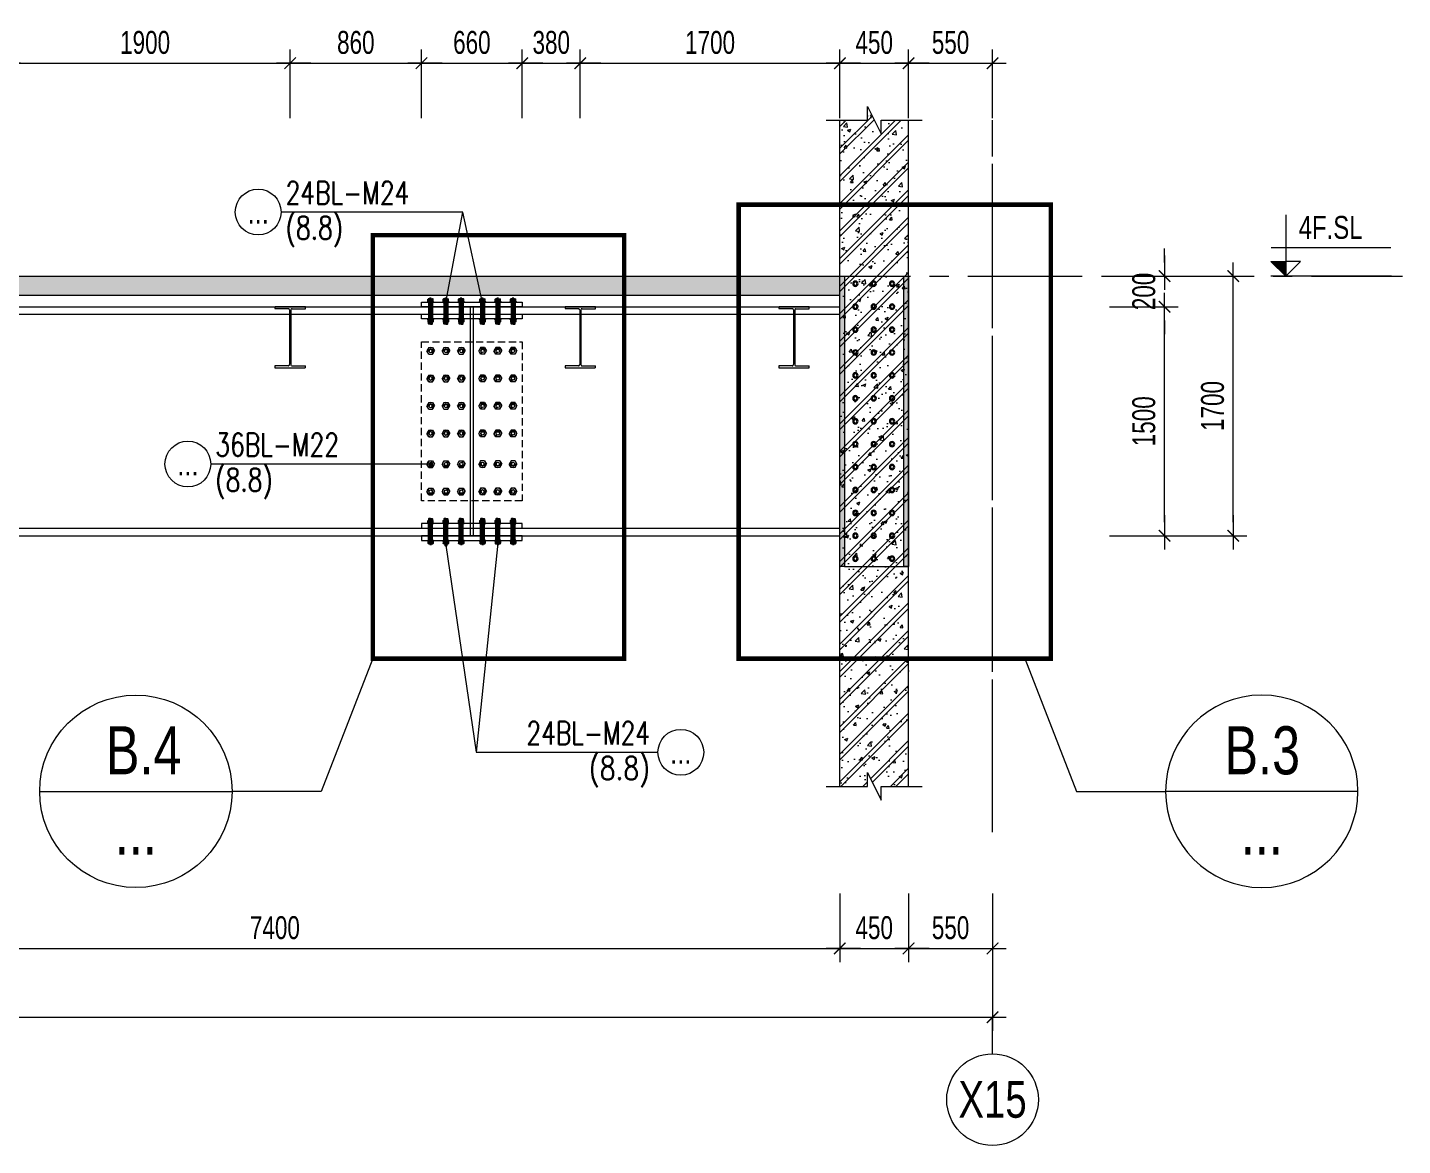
# Model space of a CAD drawing. Header units: millimetres. Extents: x 84463 to 294191, y -61495 to 44118.
# Drawn here: x 209916 to 218921, y -28714 to -21396 of the extents above; entities that cross this region are included whole.
import ezdxf
from ezdxf.enums import TextEntityAlignment as Align

# ---------------------------------------------------------------- set-up
doc = ezdxf.new("R2010")
doc.units = ezdxf.units.MM
doc.linetypes.add('CENTER2', pattern=[1.125, 0.75, -0.125, 0.125, -0.125])
doc.linetypes.add('HIDDEN2', pattern=[4.7625, 3.175, -1.5875])
doc.layers.add('BOLTS', color=9, linetype='Continuous')
for name, color, linetype, lineweight in [('NDC_S-ANNO', 7, 'Continuous', 20), ('NDC_S-BEAM-NAME-VERT', 7, 'Continuous', 20), ('NDC_S-BEAM-STEL', 30, 'HIDDEN2', 18), ('NDC_S-DIMS', 1, 'Continuous', 15), ('NDC_S-HIDN', 8, 'HIDDEN2', 13), ('NDC_S-HTCH-COL', 251, 'Continuous', 13), ('NDC_S-HTCH-MAT', 8, 'Continuous', 15), ('NDC_S-SLAB', 2, 'Continuous', 20), ('NDC_S-TEXT-SYMB', 7, 'Continuous', 20), ('NDC_S_ANNO', 7, 'Continuous', 20), ('NDC_S_AXIS', 5, 'CENTER2', 13), ('NDC_S_CONTINUOUS', 3, 'Continuous', 20), ('NDC_S_DIM', 1, 'Continuous', 15), ('NDC_S_ENG TEXT', 2, 'Continuous', 20), ('NDC_S_SYMBOL', 1, 'Continuous', 15), ('NDC_S_TEXT SYMBOL', 7, 'Continuous', 20), ('NDC_S_VN TEXT', 7, 'Continuous', 20)]:
    doc.layers.add(name, color=color, linetype=linetype, lineweight=lineweight)
doc.styles.add('ARIAL', font='arial.ttf', dxfattribs={"width": 0.8})
doc.styles.add('NDC_ANNO', font='', dxfattribs={"width": 0.8})
doc.styles.add('NDC_DIM', font='', dxfattribs={"width": 0.75})
doc.styles.add('NDC_EN TXT', font='romans.shx', dxfattribs={"width": 0.8})
doc.styles.get('NDC_ANNO').set_extended_font_data('Dotum')
doc.styles.get('NDC_DIM').set_extended_font_data('Dotum')
doc.dimstyles.new('NDC_dim_60', dxfattribs={"dimscale": 60, "dimtxt": 2.5, "dimasz": 1.5, "dimexe": 1.5, "dimexo": 2.5, "dimgap": 1, "dimtad": 1, "dimdec": 0, "dimrnd": 0.001, "dimzin": 0, "dimdsep": 46, "dimtxsty": 'NDC_DIM', "dimblk": 'DIMMARK', "dimcen": 0, "dimdle": 1.2, "dimclrd": 256, "dimclre": 256, "dimclrt": 3, "dimadec": 0, "dimazin": 0, "dimtfac": 1, "dimtdec": 0, "dimtix": 1, "dimtofl": 0, "dimtmove": 2, "dimatfit": 3, "dimfxl": 6, "dimfxlon": 1, "dimtolj": 1, "dimtzin": 0, "dimlwd": -1, "dimlwe": -1, "dimarcsym": 0})

# ---------------------------------------------------------------- blocks, each defined once
blk = doc.blocks.new('DIMMARK')
at = {"layer": 'NDC_S_DIM', "color": 1}
blk.add_line((-1.5, 0), (1, 0), dxfattribs=at)
at = {"layer": 'NDC_S_DIM', "color": 2, "const_width": 0.1}
blk.add_lwpolyline([(-0.42, -0.42), (0.42, 0.42)], dxfattribs=at)
blk = doc.blocks.new('*D397')
at = {"layer": 'Defpoints', "color": 0, "transparency": 16777216}
for p in [(215236.2, -26363.6), (207836.2, -26663.6), (215236.2, -27424.3)]:
    blk.add_point(p, dxfattribs=at)
at = {"layer": 'NDC_S-DIMS', "transparency": 16777216}
for p, q in [((207836.2, -27064.3), (207836.2, -27514.3)), ((215236.2, -27064.3), (215236.2, -27514.3)), ((207926.2, -27424.3), (215146.2, -27424.3))]:
    blk.add_line(p, q, dxfattribs=at)
at = {"layer": 'NDC_S-DIMS', "transparency": 16777216, "xscale": 90, "yscale": 90, "zscale": 90, "rotation": 180}
blk.add_blockref('DIMMARK', (207836.2, -27424.3), dxfattribs=at)
at = {"layer": 'NDC_S-DIMS', "transparency": 16777216, "xscale": 90, "yscale": 90, "zscale": 90}
blk.add_blockref('DIMMARK', (215236.2, -27424.3), dxfattribs=at)
at = {"layer": 'NDC_S-DIMS', "color": 3, "transparency": 16777216, "insert": (211536.2, -27289.2), "char_height": 150, "attachment_point": 5, "style": 'NDC_DIM'}
blk.add_mtext('\\A1;7400', dxfattribs=at)
blk = doc.blocks.new('*D398')
at = {"layer": 'Defpoints', "color": 0, "transparency": 16777216}
for p in [(215236.2, -26363.6), (215686.2, -26363.6), (215686.2, -27424.3)]:
    blk.add_point(p, dxfattribs=at)
at = {"layer": 'NDC_S-DIMS', "transparency": 16777216}
for p, q in [((215236.2, -27064.3), (215236.2, -27514.3)), ((215686.2, -27064.3), (215686.2, -27514.3)), ((215326.2, -27424.3), (215596.2, -27424.3))]:
    blk.add_line(p, q, dxfattribs=at)
at = {"layer": 'NDC_S-DIMS', "transparency": 16777216, "xscale": 90, "yscale": 90, "zscale": 90, "rotation": 180}
blk.add_blockref('DIMMARK', (215236.2, -27424.3), dxfattribs=at)
at = {"layer": 'NDC_S-DIMS', "transparency": 16777216, "xscale": 90, "yscale": 90, "zscale": 90}
blk.add_blockref('DIMMARK', (215686.2, -27424.3), dxfattribs=at)
at = {"layer": 'NDC_S-DIMS', "color": 3, "transparency": 16777216, "insert": (215461.2, -27289.2), "char_height": 150, "attachment_point": 5, "style": 'NDC_DIM'}
blk.add_mtext('\\A1;450', dxfattribs=at)
blk = doc.blocks.new('*D399')
at = {"layer": 'Defpoints', "color": 0, "transparency": 16777216}
for p in [(190636.2, -26663.6), (216236.2, -26663.6), (216236.2, -27874.3)]:
    blk.add_point(p, dxfattribs=at)
at = {"layer": 'NDC_S-DIMS', "transparency": 16777216}
for p, q in [((190636.2, -27514.3), (190636.2, -27964.3)), ((216236.2, -27514.3), (216236.2, -27964.3)), ((190726.2, -27874.3), (216146.2, -27874.3))]:
    blk.add_line(p, q, dxfattribs=at)
at = {"layer": 'NDC_S-DIMS', "transparency": 16777216, "xscale": 90, "yscale": 90, "zscale": 90, "rotation": 180}
blk.add_blockref('DIMMARK', (190636.2, -27874.3), dxfattribs=at)
at = {"layer": 'NDC_S-DIMS', "transparency": 16777216, "xscale": 90, "yscale": 90, "zscale": 90}
blk.add_blockref('DIMMARK', (216236.2, -27874.3), dxfattribs=at)
at = {"layer": 'NDC_S-DIMS', "color": 3, "transparency": 16777216, "insert": (203436.2, -27739.2), "char_height": 150, "attachment_point": 5, "style": 'NDC_DIM'}
blk.add_mtext('\\A1;25600', dxfattribs=at)
blk = doc.blocks.new('*D400')
at = {"layer": 'Defpoints', "color": 0, "transparency": 16777216}
for p in [(216636.2, -23223.2), (217362.5, -23223.2), (216636.2, -24723.2)]:
    blk.add_point(p, dxfattribs=at)
at = {"layer": 'NDC_S-DIMS', "transparency": 16777216}
for p, q in [((217002.5, -23223.2), (217452.5, -23223.2)), ((217362.5, -24633.2), (217362.5, -23313.2)), ((217002.5, -24723.2), (217452.5, -24723.2))]:
    blk.add_line(p, q, dxfattribs=at)
at = {"layer": 'NDC_S-DIMS', "transparency": 16777216, "xscale": 90, "yscale": 90, "zscale": 90}
for p, rotation in [((217362.5, -23223.2), 90), ((217362.5, -24723.2), 270)]:
    blk.add_blockref('DIMMARK', p, dxfattribs=dict(at, rotation=rotation))
at = {"layer": 'NDC_S-DIMS', "color": 3, "transparency": 16777216, "insert": (217227.4, -23973.2), "char_height": 150, "attachment_point": 5, "rotation": 90, "style": 'NDC_DIM'}
blk.add_mtext('\\A1;1500', dxfattribs=at)
blk = doc.blocks.new('*D401')
at = {"layer": 'Defpoints', "color": 0, "transparency": 16777216}
for p in [(216636.2, -23023.2), (217362.5, -23023.2), (216636.2, -23223.2)]:
    blk.add_point(p, dxfattribs=at)
at = {"layer": 'NDC_S-DIMS', "transparency": 16777216}
for p, q in [((217362.5, -22933.2), (217362.5, -22843.2)), ((217002.5, -23023.2), (217452.5, -23023.2)), ((217002.5, -23223.2), (217452.5, -23223.2)), ((217362.5, -23313.2), (217362.5, -23403.2))]:
    blk.add_line(p, q, dxfattribs=at)
at = {"layer": 'NDC_S-DIMS', "transparency": 16777216, "xscale": 90, "yscale": 90, "zscale": 90}
for p, rotation in [((217362.5, -23023.2), 270), ((217362.5, -23223.2), 90)]:
    blk.add_blockref('DIMMARK', p, dxfattribs=dict(at, rotation=rotation))
at = {"layer": 'NDC_S-DIMS', "color": 3, "transparency": 16777216, "insert": (217227.4, -23123.2), "char_height": 150, "attachment_point": 5, "rotation": 90, "style": 'NDC_DIM'}
blk.add_mtext('\\A1;200', dxfattribs=at)
blk = doc.blocks.new('*D402')
at = {"layer": 'Defpoints', "color": 0, "transparency": 16777216}
for p in [(216636.2, -23023.2), (217812.5, -23023.2), (216636.2, -24723.2)]:
    blk.add_point(p, dxfattribs=at)
at = {"layer": 'NDC_S-DIMS', "transparency": 16777216}
for p, q in [((217452.5, -23023.2), (217902.5, -23023.2)), ((217812.5, -24633.2), (217812.5, -23113.2)), ((217452.5, -24723.2), (217902.5, -24723.2))]:
    blk.add_line(p, q, dxfattribs=at)
at = {"layer": 'NDC_S-DIMS', "transparency": 16777216, "xscale": 90, "yscale": 90, "zscale": 90}
for p, rotation in [((217812.5, -23023.2), 90), ((217812.5, -24723.2), 270)]:
    blk.add_blockref('DIMMARK', p, dxfattribs=dict(at, rotation=rotation))
at = {"layer": 'NDC_S-DIMS', "color": 3, "transparency": 16777216, "insert": (217677.4, -23873.2), "char_height": 150, "attachment_point": 5, "rotation": 90, "style": 'NDC_DIM'}
blk.add_mtext('\\A1;1700', dxfattribs=at)
blk = doc.blocks.new('*U14')
at = {"layer": 'NDC_S_SYMBOL'}
blk.add_line((0, 5), (0, 9), dxfattribs=at)
blk.add_circle((0, 0), 5, dxfattribs=at)
at = {"layer": 'NDC_S_TEXT SYMBOL', "color": 7, "style": 'NDC_ANNO', "width": 0.8}
blk.add_attdef('GRID', text='', height=4, dxfattribs=at).set_placement((0, 0), align=Align.MIDDLE)
blk = doc.blocks.new('MARK4')
at = {"layer": 'NDC_S_ANNO'}
blk.add_line((-5, 0), (5, 0), dxfattribs=at)
blk.add_circle((0, 0), 5, dxfattribs=at)
blk = doc.blocks.new('*D413')
at = {"layer": 'Defpoints', "color": 0, "transparency": 16777216}
for p in [(211636.2, -21629.2), (209736.2, -22181.4), (211636.2, -22181.4)]:
    blk.add_point(p, dxfattribs=at)
at = {"layer": 'NDC_S-DIMS', "transparency": 16777216}
for p, q in [((209736.2, -21989.2), (209736.2, -21539.2)), ((211636.2, -21989.2), (211636.2, -21539.2)), ((209826.2, -21629.2), (211546.2, -21629.2))]:
    blk.add_line(p, q, dxfattribs=at)
at = {"layer": 'NDC_S-DIMS', "transparency": 16777216, "xscale": 90, "yscale": 90, "zscale": 90, "rotation": 180}
blk.add_blockref('DIMMARK', (209736.2, -21629.2), dxfattribs=at)
at = {"layer": 'NDC_S-DIMS', "transparency": 16777216, "xscale": 90, "yscale": 90, "zscale": 90}
blk.add_blockref('DIMMARK', (211636.2, -21629.2), dxfattribs=at)
at = {"layer": 'NDC_S-DIMS', "color": 3, "transparency": 16777216, "insert": (210686.2, -21494.1), "char_height": 150, "attachment_point": 5, "style": 'NDC_DIM'}
blk.add_mtext('\\A1;1900', dxfattribs=at)
blk = doc.blocks.new('*D414')
at = {"layer": 'Defpoints', "color": 0, "transparency": 16777216}
for p in [(212496.2, -21629.2), (211636.2, -22181.4), (212496.2, -22181.4)]:
    blk.add_point(p, dxfattribs=at)
at = {"layer": 'NDC_S-DIMS', "transparency": 16777216}
for p, q in [((211636.2, -21989.2), (211636.2, -21539.2)), ((212496.2, -21989.2), (212496.2, -21539.2)), ((211726.2, -21629.2), (212406.2, -21629.2))]:
    blk.add_line(p, q, dxfattribs=at)
at = {"layer": 'NDC_S-DIMS', "transparency": 16777216, "xscale": 90, "yscale": 90, "zscale": 90, "rotation": 180}
blk.add_blockref('DIMMARK', (211636.2, -21629.2), dxfattribs=at)
at = {"layer": 'NDC_S-DIMS', "transparency": 16777216, "xscale": 90, "yscale": 90, "zscale": 90}
blk.add_blockref('DIMMARK', (212496.2, -21629.2), dxfattribs=at)
at = {"layer": 'NDC_S-DIMS', "color": 3, "transparency": 16777216, "insert": (212066.2, -21494.1), "char_height": 150, "attachment_point": 5, "style": 'NDC_DIM'}
blk.add_mtext('\\A1;860', dxfattribs=at)
blk = doc.blocks.new('*D356')
at = {"layer": 'Defpoints', "color": 0, "transparency": 16777216}
for p in [(213156.2, -21629.2), (212496.2, -22181.4), (213156.2, -22181.4)]:
    blk.add_point(p, dxfattribs=at)
at = {"layer": 'NDC_S-DIMS', "transparency": 16777216}
for p, q in [((212496.2, -21989.2), (212496.2, -21539.2)), ((213156.2, -21989.2), (213156.2, -21539.2)), ((212586.2, -21629.2), (213066.2, -21629.2))]:
    blk.add_line(p, q, dxfattribs=at)
at = {"layer": 'NDC_S-DIMS', "transparency": 16777216, "xscale": 90, "yscale": 90, "zscale": 90, "rotation": 180}
blk.add_blockref('DIMMARK', (212496.2, -21629.2), dxfattribs=at)
at = {"layer": 'NDC_S-DIMS', "transparency": 16777216, "xscale": 90, "yscale": 90, "zscale": 90}
blk.add_blockref('DIMMARK', (213156.2, -21629.2), dxfattribs=at)
at = {"layer": 'NDC_S-DIMS', "color": 3, "transparency": 16777216, "insert": (212826.2, -21494.1), "char_height": 150, "attachment_point": 5, "style": 'NDC_DIM'}
blk.add_mtext('\\A1;660', dxfattribs=at)
blk = doc.blocks.new('*D347')
at = {"layer": 'Defpoints', "color": 0, "transparency": 16777216}
for p in [(213536.2, -21629.2), (213156.2, -22181.4), (213536.2, -22181.4)]:
    blk.add_point(p, dxfattribs=at)
at = {"layer": 'NDC_S-DIMS', "transparency": 16777216}
for p, q in [((213156.2, -21989.2), (213156.2, -21539.2)), ((213536.2, -21989.2), (213536.2, -21539.2)), ((213246.2, -21629.2), (213446.2, -21629.2))]:
    blk.add_line(p, q, dxfattribs=at)
at = {"layer": 'NDC_S-DIMS', "transparency": 16777216, "xscale": 90, "yscale": 90, "zscale": 90, "rotation": 180}
blk.add_blockref('DIMMARK', (213156.2, -21629.2), dxfattribs=at)
at = {"layer": 'NDC_S-DIMS', "transparency": 16777216, "xscale": 90, "yscale": 90, "zscale": 90}
blk.add_blockref('DIMMARK', (213536.2, -21629.2), dxfattribs=at)
at = {"layer": 'NDC_S-DIMS', "color": 3, "transparency": 16777216, "insert": (213346.2, -21494.1), "char_height": 150, "attachment_point": 5, "style": 'NDC_DIM'}
blk.add_mtext('\\A1;380', dxfattribs=at)
blk = doc.blocks.new('*D348')
at = {"layer": 'Defpoints', "color": 0, "transparency": 16777216}
for p in [(215236.2, -21629.2), (213536.2, -22181.4), (215236.2, -22181.4)]:
    blk.add_point(p, dxfattribs=at)
at = {"layer": 'NDC_S-DIMS', "transparency": 16777216}
for p, q in [((213536.2, -21989.2), (213536.2, -21539.2)), ((215236.2, -21989.2), (215236.2, -21539.2)), ((213626.2, -21629.2), (215146.2, -21629.2))]:
    blk.add_line(p, q, dxfattribs=at)
at = {"layer": 'NDC_S-DIMS', "transparency": 16777216, "xscale": 90, "yscale": 90, "zscale": 90, "rotation": 180}
blk.add_blockref('DIMMARK', (213536.2, -21629.2), dxfattribs=at)
at = {"layer": 'NDC_S-DIMS', "transparency": 16777216, "xscale": 90, "yscale": 90, "zscale": 90}
blk.add_blockref('DIMMARK', (215236.2, -21629.2), dxfattribs=at)
at = {"layer": 'NDC_S-DIMS', "color": 3, "transparency": 16777216, "insert": (214386.2, -21494.1), "char_height": 150, "attachment_point": 5, "style": 'NDC_DIM'}
blk.add_mtext('\\A1;1700', dxfattribs=at)
blk = doc.blocks.new('*D349')
at = {"layer": 'Defpoints', "color": 0, "transparency": 16777216}
for p in [(215686.2, -21629.2), (215236.2, -22181.4), (215686.2, -22181.4)]:
    blk.add_point(p, dxfattribs=at)
at = {"layer": 'NDC_S-DIMS', "transparency": 16777216}
for p, q in [((215236.2, -21989.2), (215236.2, -21539.2)), ((215686.2, -21989.2), (215686.2, -21539.2)), ((215326.2, -21629.2), (215596.2, -21629.2))]:
    blk.add_line(p, q, dxfattribs=at)
at = {"layer": 'NDC_S-DIMS', "transparency": 16777216, "xscale": 90, "yscale": 90, "zscale": 90, "rotation": 180}
blk.add_blockref('DIMMARK', (215236.2, -21629.2), dxfattribs=at)
at = {"layer": 'NDC_S-DIMS', "transparency": 16777216, "xscale": 90, "yscale": 90, "zscale": 90}
blk.add_blockref('DIMMARK', (215686.2, -21629.2), dxfattribs=at)
at = {"layer": 'NDC_S-DIMS', "color": 3, "transparency": 16777216, "insert": (215461.2, -21494.1), "char_height": 150, "attachment_point": 5, "style": 'NDC_DIM'}
blk.add_mtext('\\A1;450', dxfattribs=at)
blk = doc.blocks.new('*D350')
at = {"layer": 'Defpoints', "color": 0, "transparency": 16777216}
for p in [(216236.2, -21629.2), (215686.2, -22181.4), (216236.2, -22181.4)]:
    blk.add_point(p, dxfattribs=at)
at = {"layer": 'NDC_S-DIMS', "transparency": 16777216}
for p, q in [((215686.2, -21989.2), (215686.2, -21539.2)), ((216236.2, -21989.2), (216236.2, -21539.2)), ((215776.2, -21629.2), (216146.2, -21629.2))]:
    blk.add_line(p, q, dxfattribs=at)
at = {"layer": 'NDC_S-DIMS', "transparency": 16777216, "xscale": 90, "yscale": 90, "zscale": 90, "rotation": 180}
blk.add_blockref('DIMMARK', (215686.2, -21629.2), dxfattribs=at)
at = {"layer": 'NDC_S-DIMS', "transparency": 16777216, "xscale": 90, "yscale": 90, "zscale": 90}
blk.add_blockref('DIMMARK', (216236.2, -21629.2), dxfattribs=at)
at = {"layer": 'NDC_S-DIMS', "color": 3, "transparency": 16777216, "insert": (215961.2, -21494.1), "char_height": 150, "attachment_point": 5, "style": 'NDC_DIM'}
blk.add_mtext('\\A1;550', dxfattribs=at)
blk = doc.blocks.new('*D346')
at = {"layer": 'Defpoints', "color": 0, "transparency": 16777216}
for p in [(215686.2, -26663.6), (216236.2, -26663.6), (216236.2, -27424.3)]:
    blk.add_point(p, dxfattribs=at)
at = {"layer": 'NDC_S-DIMS', "transparency": 16777216}
for p, q in [((215686.2, -27064.3), (215686.2, -27514.3)), ((216236.2, -27064.3), (216236.2, -27514.3)), ((215776.2, -27424.3), (216146.2, -27424.3))]:
    blk.add_line(p, q, dxfattribs=at)
at = {"layer": 'NDC_S-DIMS', "transparency": 16777216, "xscale": 90, "yscale": 90, "zscale": 90, "rotation": 180}
blk.add_blockref('DIMMARK', (215686.2, -27424.3), dxfattribs=at)
at = {"layer": 'NDC_S-DIMS', "transparency": 16777216, "xscale": 90, "yscale": 90, "zscale": 90}
blk.add_blockref('DIMMARK', (216236.2, -27424.3), dxfattribs=at)
at = {"layer": 'NDC_S-DIMS', "color": 3, "transparency": 16777216, "insert": (215961.2, -27289.2), "char_height": 150, "attachment_point": 5, "style": 'NDC_DIM'}
blk.add_mtext('\\A1;550', dxfattribs=at)
blk = doc.blocks.new('kata_block_CT')
at = {"layer": 'NDC_S_ANNO'}
blk.add_hatch(color=3, dxfattribs=at).paths.add_polyline_path([(0, 1.6), (-1.61, 1.6), (0, 0)])
at = {"layer": 'NDC_S_ANNO', "ltscale": 50}
h = blk.add_hatch(dxfattribs=at)
h.set_pattern_fill('ANSI31', color=256, scale=1.406, style=0)
h.paths.add_polyline_path([(0, 1.6), (0, 0), (1.61, 1.6)])
for p, q in [((-1.59, 3.14), (11.47, 3.14)), ((11.56, 0), (-1.64, 0))]:
    blk.add_line(p, q, dxfattribs=at)
for points in [[(0, 6.69), (0, 0)], [(0, 0), (-1.61, 1.6), (0, 1.6)], [(0, 0), (1.61, 1.6), (0, 1.6)]]:
    blk.add_lwpolyline(points, dxfattribs=at)
at = {"layer": 'NDC_S_ANNO', "color": 8, "ltscale": 50}
blk.add_lwpolyline([(0, 0), (-1.61, 1.6), (0, 1.6)], dxfattribs=at)
at = {"layer": 'NDC_S_TEXT SYMBOL', "color": 3, "style": 'NDC_ANNO', "width": 0.8}
blk.add_attdef('CT', (1.41, 4.07), '', height=2.5, dxfattribs=at)
blk = doc.blocks.new('*U102')
at = {"color": 0, "linetype": 'Continuous'}
for p, q in [((-8.5, 4.9), (0, 9.8)), ((-8.5, -4.9), (-8.5, 4.9)), ((8.5, 4.9), (0, 9.8)), ((8.5, -4.9), (8.5, 4.9)), ((-8.5, -4.9), (0, -9.8)), ((8.5, -4.9), (0, -9.8))]:
    blk.add_line(p, q, dxfattribs=at)
for radius in [8.5, 4.25]:
    blk.add_circle((0, 0), radius, dxfattribs=at)
blk.add_arc((0, 0), 5, 250, 160, dxfattribs=at)
blk = doc.blocks.new('*U6081')
at = {"layer": 'BOLTS'}
h = blk.add_hatch(dxfattribs=at)
h.set_pattern_fill('ANSI31', color=8, scale=1.76, angle=30, style=0)
h.set_pattern_definition([(165, (-5859.72523, 9347.42107), (-0.05694019, -0.2125036817), [])])
edge = h.paths.add_edge_path()
edge.add_line((-9.2, 20.1), (-9.2, 20.1))
edge.add_ellipse((-10.9, 19.9), major_axis=(-1.22, 1.22), ratio=1, start_angle=231.13416, end_angle=305.08186)
edge.add_line((-10.6, 21.6), (-10.6, 21.6))
edge.add_line((-10.6, 21.6), (-7.7, 21.6))
edge.add_line((-7.7, 21.6), (-7.7, 21.6))
edge.add_ellipse((-7.5, 19.9), major_axis=(-1.22, 1.22), ratio=1, start_angle=-37.00216, end_angle=38.86584)
h = blk.add_hatch(dxfattribs=at)
h.set_pattern_fill('ANSI31', color=8, scale=1.76, angle=30, style=0)
h.set_pattern_definition([(195, (-5859.72523, -9373.82107), (-0.05694019, 0.2125036817), [])])
edge = h.paths.add_edge_path()
edge.add_line((-9.2, 6.3), (-9.2, 6.3))
edge.add_ellipse((-10.9, 6.5), major_axis=(-1.22, 1.22), ratio=1, start_angle=144.91814, end_angle=218.86584, ccw=False)
edge.add_line((-10.6, 4.8), (-10.6, 4.8))
edge.add_line((-10.6, 4.8), (-7.7, 4.8))
edge.add_line((-7.7, 4.8), (-7.7, 4.8))
edge.add_ellipse((-7.5, 6.5), major_axis=(-1.22, 1.22), ratio=1, start_angle=51.13416, end_angle=127.00216, ccw=False)
h = blk.add_hatch(dxfattribs=at)
h.set_pattern_fill('ANSI31', color=8, scale=1.76, angle=30, style=0)
h.set_pattern_definition([(15, (5859.72523, 9347.42107), (0.05694019, -0.2125036817), [])])
edge = h.paths.add_edge_path()
edge.add_line((9.2, 20.1), (9.2, 20.1))
edge.add_ellipse((10.9, 19.9), major_axis=(1.22, 1.22), ratio=1, start_angle=54.91814, end_angle=128.86584, ccw=False)
edge.add_line((10.6, 21.6), (10.6, 21.6))
edge.add_line((10.6, 21.6), (7.7, 21.6))
edge.add_line((7.7, 21.6), (7.7, 21.6))
edge.add_ellipse((7.5, 19.9), major_axis=(1.22, 1.22), ratio=1, start_angle=321.13416, end_angle=397.00216, ccw=False)
h = blk.add_hatch(dxfattribs=at)
h.set_pattern_fill('ANSI31', color=8, scale=1.76, angle=30, style=0)
h.set_pattern_definition([(345, (5859.72523, -9373.82107), (0.05694019, 0.2125036817), [])])
edge = h.paths.add_edge_path()
edge.add_line((9.2, 6.3), (9.2, 6.3))
edge.add_ellipse((10.9, 6.5), major_axis=(1.22, 1.22), ratio=1, start_angle=141.13416, end_angle=215.08186)
edge.add_line((10.6, 4.8), (10.6, 4.8))
edge.add_line((10.6, 4.8), (7.7, 4.8))
edge.add_line((7.7, 4.8), (7.7, 4.8))
edge.add_ellipse((7.5, 6.5), major_axis=(1.22, 1.22), ratio=1, start_angle=232.99784, end_angle=308.86584)
h = blk.add_hatch(dxfattribs=at)
h.set_pattern_fill('ANSI31', color=8, scale=1.76, angle=30, style=0)
h.set_pattern_definition([(165, (-5859.72523, 9285.82107), (-0.05694019, -0.2125036817), [])])
edge = h.paths.add_edge_path()
edge.add_line((-9.2, -126.3), (-9.2, -126.3))
edge.add_ellipse((-10.9, -126.5), major_axis=(-1.22, 1.22), ratio=1, start_angle=231.13416, end_angle=305.08186)
edge.add_line((-10.6, -124.8), (-10.6, -124.8))
edge.add_line((-10.6, -124.8), (-7.7, -124.8))
edge.add_line((-7.7, -124.8), (-7.7, -124.8))
edge.add_ellipse((-7.5, -126.5), major_axis=(-1.22, 1.22), ratio=1, start_angle=-37.00216, end_angle=38.86584)
h = blk.add_hatch(dxfattribs=at)
h.set_pattern_fill('ANSI31', color=8, scale=1.76, angle=30, style=0)
h.set_pattern_definition([(195, (-5859.72523, -9435.42107), (-0.05694019, 0.2125036817), [])])
edge = h.paths.add_edge_path()
edge.add_line((-9.2, -140.1), (-9.2, -140.1))
edge.add_ellipse((-10.9, -139.9), major_axis=(-1.22, 1.22), ratio=1, start_angle=144.91814, end_angle=218.86584, ccw=False)
edge.add_line((-10.6, -141.6), (-10.6, -141.6))
edge.add_line((-10.6, -141.6), (-7.7, -141.6))
edge.add_line((-7.7, -141.6), (-7.7, -141.6))
edge.add_ellipse((-7.5, -139.9), major_axis=(-1.22, 1.22), ratio=1, start_angle=51.13416, end_angle=127.00216, ccw=False)
h = blk.add_hatch(dxfattribs=at)
h.set_pattern_fill('ANSI31', color=8, scale=1.76, angle=30, style=0)
h.set_pattern_definition([(15, (5859.72523, 9285.82107), (0.05694019, -0.2125036817), [])])
edge = h.paths.add_edge_path()
edge.add_line((9.2, -126.3), (9.2, -126.3))
edge.add_ellipse((10.9, -126.5), major_axis=(1.22, 1.22), ratio=1, start_angle=54.91814, end_angle=128.86584, ccw=False)
edge.add_line((10.6, -124.8), (10.6, -124.8))
edge.add_line((10.6, -124.8), (7.7, -124.8))
edge.add_line((7.7, -124.8), (7.7, -124.8))
edge.add_ellipse((7.5, -126.5), major_axis=(1.22, 1.22), ratio=1, start_angle=321.13416, end_angle=397.00216, ccw=False)
h = blk.add_hatch(dxfattribs=at)
h.set_pattern_fill('ANSI31', color=8, scale=1.76, angle=30, style=0)
h.set_pattern_definition([(345, (5859.72523, -9435.42107), (0.05694019, 0.2125036817), [])])
edge = h.paths.add_edge_path()
edge.add_line((9.2, -140.1), (9.2, -140.1))
edge.add_ellipse((10.9, -139.9), major_axis=(1.22, 1.22), ratio=1, start_angle=141.13416, end_angle=215.08186)
edge.add_line((10.6, -141.6), (10.6, -141.6))
edge.add_line((10.6, -141.6), (7.7, -141.6))
edge.add_line((7.7, -141.6), (7.7, -141.6))
edge.add_ellipse((7.5, -139.9), major_axis=(1.22, 1.22), ratio=1, start_angle=232.99784, end_angle=308.86584)
at = {"layer": 'BOLTS', "color": 8}
for p, q in [((-16.8, 6.5), (-16.8, 19.9)), ((0, 21.6), (-15.1, 21.6)), ((-9.2, 6.5), (-9.2, 19.9)), ((0, 21.6), (15.1, 21.6)), ((9.2, 6.5), (9.2, 19.9)), ((16.8, 6.5), (16.8, 19.9)), ((0, -141.6), (-15.1, -141.6)), ((-9.2, -139.9), (-9.2, -126.5)), ((0, -141.6), (15.1, -141.6)), ((9.2, -139.9), (9.2, -126.5))]:
    blk.add_line(p, q, dxfattribs=at)
at = {"layer": 'BOLTS', "color": 8, "linetype": 'CENTER2'}
blk.add_line((0, -159.1), (0, 33.5), dxfattribs=at)
at = {"layer": 'BOLTS', "color": 3, "linetype": 'HIDDEN2'}
for p, q in [((-12, 0), (-12, -120)), ((12, 0), (12, -120))]:
    blk.add_line(p, q, dxfattribs=at)
at = {"layer": 'BOLTS', "color": 3}
for points in [[(0, 4.8), (-17.5, 4.8, 0.414214), (-19.2, 3.1), (-19.2, 1.7, 0.414214), (-17.5, 0), (0, 0), (17.5, 0, 0.414214), (19.2, 1.7), (19.2, 3.1, 0.414214), (17.5, 4.8)], [(0, -120), (-17.5, -120, 0.414214), (-19.2, -121.7), (-19.2, -123.1, 0.414214), (-17.5, -124.8), (0, -124.8), (17.5, -124.8, 0.414214), (19.2, -123.1), (19.2, -121.7, 0.414214), (17.5, -120)]]:
    blk.add_lwpolyline(points, format="xyb", close=True, dxfattribs=at)
at = {"layer": 'BOLTS', "color": 8}
for points in [[(-15.1, -124.8, 0.414214), (-16.8, -126.5), (-16.8, -139.9, 0.414214), (-15.1, -141.6)], [(15.1, -124.8, -0.414214), (16.8, -126.5), (16.8, -139.9, -0.414214), (15.1, -141.6)]]:
    blk.add_lwpolyline(points, format="xyb", dxfattribs=at)
blk.add_lwpolyline([(-15.1, -124.8), (0, -124.8)], dxfattribs=at)
at = {"layer": 'BOLTS', "color": 3}
for points in [[(0, -154.8), (-11.8, -154.8, -0.414214), (-12, -154.6), (-12, -141.6)], [(0, -154.8), (11.8, -154.8, 0.414214), (12, -154.6), (12, -141.6)]]:
    blk.add_lwpolyline(points, format="xyb", dxfattribs=at)
at = {"layer": 'BOLTS', "color": 8}
for centre, start, end in [((-15.1, 19.9), 90, 180), ((-15.1, 6.5), 180, 270), ((-10.9, 19.9), 360, 90), ((-10.9, 6.5), 270, 0), ((-10.9, 6.5), 270, 0), ((-7.5, 19.9), 90, 180), ((-7.5, 6.5), 180, 270), ((-7.5, 6.5), 180, 270), ((7.5, 19.9), 360, 90), ((7.5, 6.5), 270, 0), ((7.5, 6.5), 270, 0), ((10.9, 19.9), 90, 180), ((10.9, 6.5), 180, 270), ((10.9, 6.5), 180, 270), ((15.1, 19.9), 360, 90), ((15.1, 6.5), 270, 0), ((-10.9, -126.5), 360, 90), ((-10.9, -139.9), 270, 0), ((-10.9, -139.9), 270, 0), ((-7.5, -126.5), 90, 180), ((-7.5, -139.9), 180, 270), ((-7.5, -139.9), 180, 270), ((7.5, -126.5), 360, 90), ((7.5, -139.9), 270, 0), ((7.5, -139.9), 270, 0), ((10.9, -126.5), 90, 180), ((10.9, -139.9), 180, 270), ((10.9, -139.9), 180, 270)]:
    blk.add_arc(centre, 1.72, start, end, dxfattribs=at)
blk = doc.blocks.new('*U6023')
for p, q in [((88, 387), (0, 387)), ((96, 379), (96, 21)), ((104, 379), (104, 21)), ((112, 387), (200, 387)), ((88, 13), (0, 13)), ((112, 13), (200, 13))]:
    blk.add_line(p, q)
for points in [[(200, 387), (200, 400), (0, 400), (0, 387)], [(0, 13), (0, 0), (200, 0), (200, 13)]]:
    blk.add_lwpolyline(points)
for centre, start, end in [((88, 379), 360, 450), ((112, 379), 90, 180.00003), ((88, 21), 270, 360.00001), ((112, 21), 180, 270)]:
    blk.add_arc(centre, 8, start, end)
blk = doc.blocks.new('*U6021')
for p, q in [((88, 387), (0, 387)), ((96, 379), (96, 21)), ((104, 379), (104, 21)), ((112, 387), (200, 387)), ((88, 13), (0, 13)), ((112, 13), (200, 13))]:
    blk.add_line(p, q)
for points in [[(200, 387), (200, 400), (0, 400), (0, 387)], [(0, 13), (0, 0), (200, 0), (200, 13)]]:
    blk.add_lwpolyline(points)
for centre, start, end in [((88, 379), 360, 450), ((112, 379), 90, 180.00003), ((88, 21), 270, 360.00001), ((112, 21), 180, 270)]:
    blk.add_arc(centre, 8, start, end)
blk = doc.blocks.new('*U103')
blk.add_circle((2.5, 0), 2.5)
at = {"layer": 'NDC_S_VN TEXT', "color": 3, "style": 'NDC_EN TXT'}
for tag, width, p in [('DK2', 0.75, (-0.85, 0.85)), ('KC2', 0.8, (-0.85, -2.97))]:
    blk.add_attdef(tag, text='', height=2.5, dxfattribs=dict(at, width=width)).set_placement(p, align=Align.RIGHT)
at = {"layer": 'NDC_S_VN TEXT', "color": 7, "style": 'ARIAL', "width": 0.8}
blk.add_attdef('SH3', text='', height=2.5, dxfattribs=at).set_placement((2.5, 0), align=Align.MIDDLE)
blk = doc.blocks.new('*U107')
blk.add_circle((-2.5, 0), 2.5)
at = {"layer": 'NDC_S_VN TEXT', "color": 3, "style": 'NDC_EN TXT', "width": 0.75}
for tag, p in [('DK1', (0.5, 0.85)), ('KC1', (0.5, -2.97))]:
    blk.add_attdef(tag, p, '', height=2.5, dxfattribs=at)
at = {"layer": 'NDC_S_VN TEXT', "color": 7, "style": 'ARIAL', "width": 0.8}
blk.add_attdef('SH2', text='', height=2.5, dxfattribs=at).set_placement((-2.5, 0), align=Align.MIDDLE)
blk = doc.blocks.new('*U6086')
at = {"layer": 'NDC_S_ENG TEXT', "ltscale": 2000}
for centre, radius in [((-120, 0), 17.5), ((-120, 0), 11), ((0, 0), 17.5), ((0, 0), 11), ((120, 0), 17.5), ((120, 0), 11)]:
    blk.add_circle(centre, radius, dxfattribs=at)
blk = doc.blocks.new('*U6088')
at = {"layer": 'NDC_S-DIMS', "color": 0, "linetype": 'ByBlock', "lineweight": -2, "transparency": 16777216}
for p in [(0, 1800), (0, 1650), (0, 1500), (0, 1350), (0, 1200), (0, 1050), (0, 900), (0, 750), (0, 600), (0, 450), (0, 300), (0, 150), (0, 0)]:
    blk.add_blockref('*U6086', p, dxfattribs=at)

msp = doc.modelspace()

# ---------------------------------------------------------------- hatches: boundary and pattern name
at = {"layer": 'NDC_S-HTCH-COL'}
h = msp.add_hatch(color=256, dxfattribs=at)
h.dxf.hatch_style = 1
h.paths.add_polyline_path([(215236.2, -23023.2), (215266.2, -23023.2), (215266.2, -24923.2), (215236.2, -24923.2)])
h = msp.add_hatch(color=256, dxfattribs=at)
h.dxf.hatch_style = 1
h.paths.add_polyline_path([(215656.2, -23023.2), (215686.2, -23023.2), (215686.2, -24923.2), (215656.2, -24923.2)])
at = {"layer": 'NDC_S-HTCH-MAT'}
h = msp.add_hatch(dxfattribs=at)
h.set_pattern_fill('BT-01', color=256, scale=30, pattern_type=2)
h.set_pattern_definition([(50, (50460, 16212.42), (215.17805, -18.82564), [22.5, -247.5]), (355, (50460, 16212.42), (-41.6254, 225.65764), [18, -198]), (100.4514, (50477.93, 16210.85), (173.55281, 206.83186), [19.12206, -210.34263]), (46.1842, (50460, 16272.42), (320.1723, -49.6557), [33.75, -371.25]), (96.6356, (50486.68, 16268.28), (280.3988, 292.23536), [28.6831, -315.5139]), (351.1842, (50460, 16272.42), (280.3986, 292.2356), [27, -297]), (21, (50490, 16257.42), (179.07212, -120.78567), [22.5, -247.5]), (326, (50490, 16257.42), (72.9946, 217.545), [18, -198]), (71.4514, (50504.92, 16247.35), (252.0668, 96.75915), [19.12206, -210.34263]), (37.5, (50460, 16212.42), (3.647957, 99.868156), [0, -195.6, 0, -201, 0, -198.75]), (7.5, (50460, 16212.42), (78.92086, 118.323514), [0, -114.6, 0, -191.1, 0, -75.75]), (327.5, (50393.1, 16212.42), (160.14673, -6.76646), [0, -75, 0, -234, 0, -310.5]), (317.5, (50363.1, 16212.42), (174.95585, 30.0315), [0, -97.5, 0, -155.4, 0, -220.5]), (45, (50460, 16212.42), (-90.15611, 90.15611), []), (45, (50460, 16249.17), (-90.15611, 90.15611), [])])
h.paths.add_polyline_path([(215686.2, -22002.6), (215506.2, -22002.6), (215506.2, -22092.6), (215416.2, -21912.6), (215416.2, -22002.6), (215236.2, -22002.6), (215236.2, -26363.6), (215416.2, -26363.6), (215416.2, -26273.6), (215506.2, -26453.6), (215506.2, -26363.6), (215686.2, -26363.6)])
h = msp.add_hatch(dxfattribs=at)
h.set_pattern_fill('BT-01', color=256, scale=30, pattern_type=2)
h.set_pattern_definition([(50, (50460, 8186.66), (215.17805, -18.82564), [22.5, -247.5]), (355, (50460, 8186.66), (-41.6254, 225.65764), [18, -198]), (100.4514, (50477.93, 8185.1), (173.55281, 206.83186), [19.12206, -210.34263]), (46.1842, (50460, 8246.66), (320.1723, -49.6557), [33.75, -371.25]), (96.6356, (50486.68, 8242.53), (280.3988, 292.23536), [28.6831, -315.5139]), (351.1842, (50460, 8246.66), (280.3986, 292.2356), [27, -297]), (21, (50490, 8231.66), (179.07212, -120.78567), [22.5, -247.5]), (326, (50490, 8231.66), (72.9946, 217.545), [18, -198]), (71.4514, (50504.92, 8221.6), (252.0668, 96.75915), [19.12206, -210.34263]), (37.5, (50460, 8186.665), (3.647957, 99.868156), [0, -195.6, 0, -201, 0, -198.75]), (7.5, (50460, 8186.66), (78.92086, 118.323514), [0, -114.6, 0, -191.1, 0, -75.75]), (327.5, (50393.1, 8186.665), (160.14673, -6.76646), [0, -75, 0, -234, 0, -310.5]), (317.5, (50363.1, 8186.66), (174.95585, 30.0315), [0, -97.5, 0, -155.4, 0, -220.5]), (45, (50460, 8186.66), (-90.15611, 90.15611), []), (45, (50460, 8223.41), (-90.15611, 90.15611), [])])
h.paths.add_polyline_path([(215236.2, -23148.2), (215236.2, -23023.2), (191436.2, -23023.2), (191436.2, -23148.2)])

# ---------------------------------------------------------------- linework, layer by layer
at = {"layer": 'NDC_S-ANNO', "linetype": 'HIDDEN2', "ltscale": 80, "const_width": 30}
for points in [[(216617.7, -22554.8), (214573.4, -22554.8), (214573.4, -25527.2), (216617.7, -25527.2)], [(213823.8, -22754.9), (212177.8, -22754.9), (212177.8, -25527.2), (213823.8, -25527.2)]]:
    msp.add_lwpolyline(points, close=True, dxfattribs=at)
at = {"layer": 'NDC_S-ANNO'}
for points in [[(212177.8, -25527.2), (211838.3, -26395.9), (211255.7, -26395.9)], [(216447.3, -25527.2), (216786.8, -26395.9), (217369.4, -26395.9)]]:
    msp.add_lwpolyline(points, dxfattribs=at)
at = {"layer": 'NDC_S-HIDN', "ltscale": 15}
msp.add_lwpolyline([(212496.2, -23453.2), (213156.2, -23453.2), (213156.2, -24493.2), (212496.2, -24493.2)], close=True, dxfattribs=at)
at = {"layer": 'NDC_S-HTCH-MAT'}
msp.add_line((191436.2, -23148.2), (215236.2, -23148.2), dxfattribs=at)
for points in [[(215146.2, -22002.6), (215416.2, -22002.6), (215416.2, -21912.6), (215506.2, -22092.6), (215506.2, -22002.6), (215776.2, -22002.6)], [(215146.2, -26363.6), (215416.2, -26363.6), (215416.2, -26273.6), (215506.2, -26453.6), (215506.2, -26363.6), (215776.2, -26363.6)]]:
    msp.add_lwpolyline(points, dxfattribs=at)
at = {"layer": 'NDC_S-SLAB'}
for p, q in [((215266.2, -23023.2), (215686.2, -23023.2)), ((215266.2, -24923.2), (215686.2, -24923.2))]:
    msp.add_line(p, q, dxfattribs=at)
for points in [[(215236.2, -23023.2), (215266.2, -23023.2), (215266.2, -24923.2), (215236.2, -24923.2)], [(215656.2, -23023.2), (215686.2, -23023.2), (215686.2, -24923.2), (215656.2, -24923.2)], [(213156.2, -23223.2), (212496.2, -23223.2), (212496.2, -23193.2), (213156.2, -23193.2)], [(213156.2, -23303.2), (212496.2, -23303.2), (212496.2, -23273.2), (213156.2, -23273.2)], [(213156.2, -24643.2), (212496.2, -24643.2), (212496.2, -24673.2), (213156.2, -24673.2)], [(213156.2, -24723.2), (212496.2, -24723.2), (212496.2, -24753.2), (213156.2, -24753.2)]]:
    msp.add_lwpolyline(points, close=True, dxfattribs=at)
at = {"layer": 'NDC_S_AXIS', "ltscale": 1000}
for p, q in [((216236.2, -26663.6), (216236.2, -22002.6)), ((216236.2, -26489.5), (216236.2, -22128.5)), ((187949, -23023.2), (218920.9, -23023.2))]:
    msp.add_line(p, q, dxfattribs=at)
at = {"layer": 'NDC_S_CONTINUOUS'}
for p, q in [((215236.2, -26363.6), (215236.2, -22002.6)), ((215686.2, -26363.6), (215686.2, -22002.6)), ((191436.2, -23023.2), (215236.2, -23023.2)), ((191436.2, -23223.2), (215236.2, -23223.2)), ((212816.2, -24723.2), (212816.2, -23223.2)), ((212836.2, -24723.2), (212836.2, -23223.2)), ((191436.2, -23273.2), (215236.2, -23273.2)), ((191436.2, -24673.2), (215236.2, -24673.2)), ((191436.2, -24723.2), (215236.2, -24723.2))]:
    msp.add_line(p, q, dxfattribs=at)

# ---------------------------------------------------------------- block references
at = {"layer": 'BOLTS', "yscale": 0.9166666666666665, "zscale": 0.9166666666666665}
for p, xscale in [((212556.2, -23193.2), 0.9166666666666665), ((212656.2, -23193.2), 0.9166666666666665), ((212756.2, -23193.2), 0.9166666666666665), ((212896.2, -23193.2), -0.9166666666666665), ((212996.2, -23193.2), -0.9166666666666665), ((213096.2, -23193.2), -0.9166666666666665)]:
    msp.add_blockref('*U6081', p, dxfattribs=dict(at, xscale=xscale))
at = {"layer": 'BOLTS', "yscale": 0.9166666666666665, "zscale": 0.9166666666666665, "rotation": 180}
for p, xscale in [((212556.2, -24753.2), -0.9166666666666665), ((212656.2, -24753.2), -0.9166666666666665), ((212756.2, -24753.2), -0.9166666666666665), ((212896.2, -24753.2), 0.9166666666666665), ((212996.2, -24753.2), 0.9166666666666665), ((213096.2, -24753.2), 0.9166666666666665)]:
    msp.add_blockref('*U6081', p, dxfattribs=dict(at, xscale=xscale))
at = {"layer": 'NDC_S-ANNO'}
ref = msp.add_blockref('kata_block_CT', (218156.1, -23023.2), dxfattribs=dict(at, xscale=60, yscale=60, zscale=60))
ref.add_attrib('CT', '4F.SL', (218240.6, -22779.1), dxfattribs={"layer": 'NDC_S-TEXT-SYMB', "color": 3, "height": 150, "style": 'NDC_ANNO', "width": 0.8})
at = {"layer": 'NDC_S-ANNO', "yscale": 125.9999999999999, "zscale": 125.9999999999999}
for p, xscale in [((210625.7, -26395.9), 125.9999999999999), ((217999.4, -26395.9), -125.9999999999999)]:
    msp.add_blockref('MARK4', p, dxfattribs=dict(at, xscale=xscale))
at = {"layer": 'NDC_S-BEAM-NAME-VERT'}
for p, xscale, yscale, zscale, rotation in [((212556.2, -23513.2), -2.571428571428571, 2.57142857142857, 2.57142857142857, 269.9999979591636), ((212656.2, -23513.2), -2.571428571428571, 2.57142857142857, 2.57142857142857, 269.9999979591636), ((212756.2, -23513.2), -2.571428571428571, 2.57142857142857, 2.57142857142857, 269.9999979591636), ((212896.2, -23513.2), 2.571428571428571, 2.571428571428571, 2.571428571428571, 90.00000204083635), ((212996.2, -23513.2), 2.571428571428571, 2.571428571428571, 2.571428571428571, 90.00000204083635), ((213096.2, -23513.2), 2.571428571428571, 2.571428571428571, 2.571428571428571, 90.00000204083635), ((212556.2, -23693.2), -2.571428571428571, 2.57142857142857, 2.57142857142857, 269.9999979591636), ((212656.2, -23693.2), -2.571428571428571, 2.57142857142857, 2.57142857142857, 269.9999979591636), ((212756.2, -23693.2), -2.571428571428571, 2.57142857142857, 2.57142857142857, 269.9999979591636), ((212896.2, -23693.2), 2.571428571428571, 2.571428571428571, 2.571428571428571, 90.00000204083635), ((212996.2, -23693.2), 2.571428571428571, 2.571428571428571, 2.571428571428571, 90.00000204083635), ((213096.2, -23693.2), 2.571428571428571, 2.571428571428571, 2.571428571428571, 90.00000204083635), ((212556.2, -23873.2), -2.571428571428571, 2.57142857142857, 2.57142857142857, 269.9999979591636), ((212656.2, -23873.2), -2.571428571428571, 2.57142857142857, 2.57142857142857, 269.9999979591636), ((212756.2, -23873.2), -2.571428571428571, 2.57142857142857, 2.57142857142857, 269.9999979591636), ((212896.2, -23873.2), 2.571428571428571, 2.571428571428571, 2.571428571428571, 90.00000204083635), ((212996.2, -23873.2), 2.571428571428571, 2.571428571428571, 2.571428571428571, 90.00000204083635), ((213096.2, -23873.2), 2.571428571428571, 2.571428571428571, 2.571428571428571, 90.00000204083635), ((212556.2, -24053.2), -2.571428571428571, 2.57142857142857, 2.57142857142857, 269.9999979591636), ((212656.2, -24053.2), -2.571428571428571, 2.57142857142857, 2.57142857142857, 269.9999979591636), ((212756.2, -24053.2), -2.571428571428571, 2.57142857142857, 2.57142857142857, 269.9999979591636), ((212896.2, -24053.2), 2.571428571428571, 2.571428571428571, 2.571428571428571, 90.00000204083635), ((212996.2, -24053.2), 2.571428571428571, 2.571428571428571, 2.571428571428571, 90.00000204083635), ((213096.2, -24053.2), 2.571428571428571, 2.571428571428571, 2.571428571428571, 90.00000204083635), ((212556.2, -24253.2), 2.571428571428571, 2.571428571428571, 2.571428571428571, 270.0000020408364), ((212656.2, -24253.2), 2.571428571428571, 2.571428571428571, 2.571428571428571, 270.0000020408364), ((212756.2, -24253.2), 2.571428571428571, 2.571428571428571, 2.571428571428571, 270.0000020408364), ((212896.2, -24253.2), -2.571428571428571, 2.571428571428571, 2.571428571428571, 89.99999795916362), ((212996.2, -24253.2), -2.571428571428571, 2.571428571428571, 2.571428571428571, 89.99999795916362), ((213096.2, -24253.2), -2.571428571428571, 2.571428571428571, 2.571428571428571, 89.99999795916362), ((212556.2, -24433.2), 2.571428571428571, 2.571428571428571, 2.571428571428571, 270.0000020408364), ((212656.2, -24433.2), 2.571428571428571, 2.571428571428571, 2.571428571428571, 270.0000020408364), ((212756.2, -24433.2), 2.571428571428571, 2.571428571428571, 2.571428571428571, 270.0000020408364), ((212896.2, -24433.2), -2.571428571428571, 2.571428571428571, 2.571428571428571, 89.99999795916362), ((212996.2, -24433.2), -2.571428571428571, 2.571428571428571, 2.571428571428571, 89.99999795916362), ((213096.2, -24433.2), -2.571428571428571, 2.571428571428571, 2.571428571428571, 89.99999795916362)]:
    msp.add_blockref('*U102', p, dxfattribs=dict(at, xscale=xscale, yscale=yscale, zscale=zscale, rotation=rotation))
at = {"layer": 'NDC_S-BEAM-STEL'}
for name, p in [('*U6023', (211536.2, -23623.2)), ('*U6021', (213436.2, -23623.2)), ('*U6021', (214836.2, -23623.2))]:
    msp.add_blockref(name, p, dxfattribs=at)
at = {"layer": 'NDC_S-DIMS', "xscale": 60, "yscale": 60, "zscale": 60}
for name, p, values in [('*U107', (211576.7, -22603.8), {'SH2': '...', 'DK1': '24BL-M24', 'KC1': '(8.8)'}), ('*U107', (211116.2, -24253.2), {'SH2': '...', 'DK1': '36BL-M22', 'KC1': '(8.8)'}), ('*U103', (214044.5, -26140.4), {'SH3': '...', 'DK2': '24BL-M24', 'KC2': '(8.8)'})]:
    msp.add_blockref(name, p, dxfattribs=at).add_auto_attribs(values)
at = {"layer": 'NDC_S-DIMS', "xscale": -1, "rotation": 180}
msp.add_blockref('*U6088', (215457.8, -23073), dxfattribs=at)
at = {"layer": 'NDC_S_AXIS', "xscale": 60, "yscale": 60, "zscale": 60}
msp.add_blockref('*U14', (216236.2, -28414.3), dxfattribs=at).add_auto_attribs({'GRID': 'X15'})

# ---------------------------------------------------------------- texts
at = {"layer": 'NDC_S-TEXT-SYMB', "style": 'NDC_ANNO', "width": 0.8}
for s, rotation, p in [('B.4', 359.99998, (210677, -26127.2)), ('B.3', 0.00002, (218002.8, -26127.2)), ('...', 359.99998, (210625.7, -26652.6)), ('...', 0.00002, (217999.7, -26652.6))]:
    msp.add_text(s, height=315, rotation=rotation, dxfattribs=at).set_placement(p, align=Align.MIDDLE_CENTER)

# ---------------------------------------------------------------- dimensions: what is measured, and where the dimension line sits
at = {"layer": 'NDC_S-DIMS'}
for base, p1, p2, picture, middle in [((211636.2, -21629.2), (209736.2, -22181.4), (211636.2, -22181.4), '*D413', (210686.2, -21494.1)), ((212496.2, -21629.2), (211636.2, -22181.4), (212496.2, -22181.4), '*D414', (212066.2, -21494.1)), ((213156.2, -21629.2), (212496.2, -22181.4), (213156.2, -22181.4), '*D356', (212826.2, -21494.1)), ((213536.2, -21629.2), (213156.2, -22181.4), (213536.2, -22181.4), '*D347', (213346.2, -21494.1)), ((215236.2, -21629.2), (213536.2, -22181.4), (215236.2, -22181.4), '*D348', (214386.2, -21494.1)), ((215686.2, -21629.2), (215236.2, -22181.4), (215686.2, -22181.4), '*D349', (215461.2, -21494.1)), ((216236.2, -21629.2), (215686.2, -22181.4), (216236.2, -22181.4), '*D350', (215961.2, -21494.1)), ((215236.2, -27424.3), (207836.2, -26663.6), (215236.2, -26363.6), '*D397', (211536.2, -27289.2)), ((215686.2, -27424.3), (215236.2, -26363.6), (215686.2, -26363.6), '*D398', (215461.2, -27289.2)), ((216236.2, -27874.3), (190636.2, -26663.6), (216236.2, -26663.6), '*D399', (203436.2, -27739.2)), ((216236.2, -27424.3), (215686.2, -26663.6), (216236.2, -26663.6), '*D346', (215961.2, -27289.2))]:
    dim = msp.add_linear_dim(base=base, p1=p1, p2=p2, dimstyle='NDC_dim_60', dxfattribs=at)
    dim.commit()
    dim.dimension.update_dxf_attribs({"geometry": picture, "text_midpoint": middle})
for base, p1, p2, picture, middle in [((217362.5, -23023.2), (216636.2, -23223.2), (216636.2, -23023.2), '*D401', (217227.4, -23123.2)), ((217812.5, -23023.2), (216636.2, -24723.2), (216636.2, -23023.2), '*D402', (217677.4, -23873.2)), ((217362.5, -23223.2), (216636.2, -24723.2), (216636.2, -23223.2), '*D400', (217227.4, -23973.2))]:
    dim = msp.add_linear_dim(base=base, p1=p1, p2=p2, angle=90, dimstyle='NDC_dim_60', dxfattribs=at)
    dim.commit()
    dim.dimension.update_dxf_attribs({"geometry": picture, "text_midpoint": middle})

# ---------------------------------------------------------------- leaders
for points, override in [([(212896.2, -23198.2), (212766.4, -22603.8), (211576.7, -22603.8)], {"dimgap": 1, "dimtad": 0, "dimldrblk": 'DotSmall'}), ([(212656.2, -23196), (212766.4, -22603.8), (211576.7, -22603.8)], {"dimgap": 1, "dimtad": 0, "dimldrblk": 'DotSmall'}), ([(212556.2, -24253.2), (211116.2, -24253.2)], {"dimtad": 0, "dimldrblk": 'DotSmall'}), ([(212996.2, -24771.5), (212854.7, -26140.4), (214044.5, -26140.4)], {"dimgap": 1, "dimtad": 0, "dimldrblk": 'DotSmall'}), ([(212656.2, -24784), (212854.7, -26140.4), (214044.5, -26140.4)], {"dimgap": 1, "dimtad": 0, "dimldrblk": 'DotSmall'})]:
    msp.add_leader(points, dimstyle='NDC_dim_60', override=override, dxfattribs=at)

doc.saveas('drawing.dxf')
